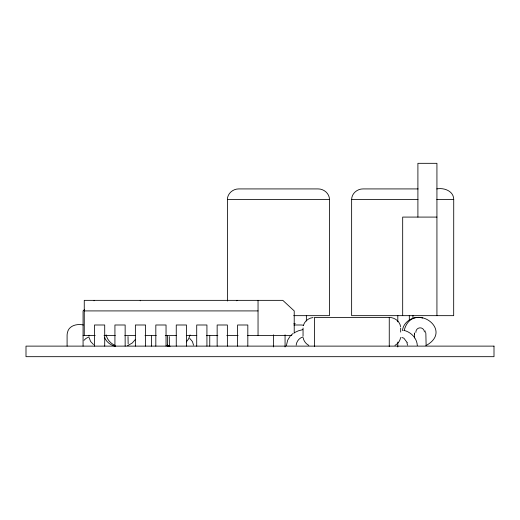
<?xml version="1.0" encoding="UTF-8"?>
<svg xmlns="http://www.w3.org/2000/svg" width="520" height="520" viewBox="0 0 520 520"><rect width="100%" height="100%" fill="white"/><g stroke="black" fill="none" stroke-linecap="round" stroke-linejoin="round"><path stroke-width="0.78" d="M227.428 301.034L227.389 199.485C227.389 193.518 233.031 188.806 238.817 188.922L318.065 188.922C323.843 188.812 329.485 193.525 329.478 199.485L329.433 315.659L293.677 315.659M436.781 188.922C443.982 187.467 453.7 190.977 453.726 199.485L453.681 315.659L351.637 315.659L351.637 199.485C351.637 193.518 357.279 188.806 363.064 188.922L418.125 188.922M286.383 345.579L287.677 340.151L290.212 336.082M404.131 330.661C411.84 299.995 455.591 329.726 425.711 345.741M402.46 330.642C403.357 321.243 414.076 315.354 422.76 318.071M296.166 345.176C296.517 341.497 299.039 338.137 302.633 337.09M400.582 337.532C400.127 340.853 397.911 343.779 394.973 345.339M190.112 334.938L188.624 338.871L186.381 341.881M303.433 325.312C304.649 321.055 308.704 318.019 313.034 317.544M135.376 339.482L132.294 342.992L127.51 345.741M84.026 340.314L85.956 338.435L88.647 337.09M84.5 309.595L83.07 310.914L83.07 346.119M94.01 300.794L94.491 300.352M236.672 300.794L237.146 300.352M291.148 335.107L293.163 333.444M294.359 332.67L298.376 330.817L302.764 329.661M227.389 199.485L329.478 199.485M351.637 199.485L418.015 199.485M436.8 199.485L453.726 199.485M436.93 217.087L402.682 217.087L402.682 315.659M84.26 310.914L258.043 310.914M400.582 326.69C399.88 321.276 394.576 317.375 389.259 317.454L314.464 317.454L314.464 346.606M294.067 323.427L295.002 323.427M83.369 324.994C77.162 323.538 68.776 325.462 67.444 332.651A12.11 12.11 0 0 0 67.093 335.556L67.093 346.119M293.923 324.994L301.067 324.994A7.982 7.982 0 0 1 303.583 325.403M83.07 335.556L95.199 335.556M104.02 335.556L115.303 335.556M124.748 335.556L135.447 335.556M144.989 335.556L156.325 335.556M165.23 335.556L176.566 335.556M186.284 335.556L196.807 335.556M206.525 335.556L217.861 335.556M226.766 335.556L238.102 335.556M247.488 335.556L291.805 335.556M295.002 323.745L294.073 323.719M169.826 346.482L166.946 345.69M115.401 346.333C110.585 345.26 106.236 341.874 104.39 337.246M170.06 346.157L167.271 345.111M403.943 330.375C410.988 332.079 417.014 338.13 417.307 345.579M115.063 345.416C110.637 343.571 107.075 339.573 106.132 334.822M401.843 337.396L403.143 338.052M308.815 345.371C305.87 343.831 303.647 340.932 303.154 337.623M189.755 338.435L192.439 341.543L193.531 345.176M93.522 344.572L90.597 341.484L89.167 337.623M140.147 300.352L140.621 300.794M407.238 342.667L403.709 337.974M425.159 330.98L425.38 331.312M406.985 342.875L407.518 345.176M414.362 332.937L414.629 337.935M425.854 333.3L426.107 344.825M128.011 336.531L128.154 343.882M169.286 336.531L169.383 345.8M436.93 315.659L436.93 163.319L417.904 163.319L417.904 217.087M412.932 315.334L412.932 318.584M409.312 315.334L409.312 320.203M400.673 328.022L400.673 332.092M397.8 315.334L397.8 321.828M397.8 342.108L397.8 346.976M389.259 317.454L389.259 346.606M306.365 315.334L306.365 321.016M303.05 328.022L303.05 336.2M294.222 333.171L294.222 310.914L282.802 300.352L84.26 300.352L84.26 335.556M285.064 334.809L285.064 346.976M273.553 334.809L273.553 346.976M258.043 300.352L258.043 335.556M247.819 346.119L247.819 324.994L237.594 324.994L237.594 346.119M227.377 346.119L227.377 324.994L217.152 324.994L217.152 346.119M209.749 335.556L209.749 346.119M206.928 346.119L206.928 324.994L196.709 324.994L196.709 346.119M186.485 346.119L186.485 324.994L176.261 324.994L176.261 346.119M167.544 335.556L167.544 346.119M166.042 346.119L166.042 324.994L155.818 324.994L155.818 346.119M151.56 335.556L151.56 346.119M145.594 346.119L145.594 324.994L135.376 324.994L135.376 346.119M125.151 346.119L125.151 324.994L114.927 324.994L114.927 346.119M104.709 346.119L104.709 324.994L94.484 324.994L94.484 346.119M89.063 335.192L89.063 336.2M425.659 332.131A2.165 2.165 0 0 1 425.659 332.755M415.876 332.469A4.277 4.277 0 0 1 419.874 327.841A4.277 4.277 0 0 1 424.418 331.936M494 346.119L26 346.119L26 356.681L494 356.681L494 346.119M414.466 333.613L414.499 333.957L414.466 333.613"/></g></svg>
